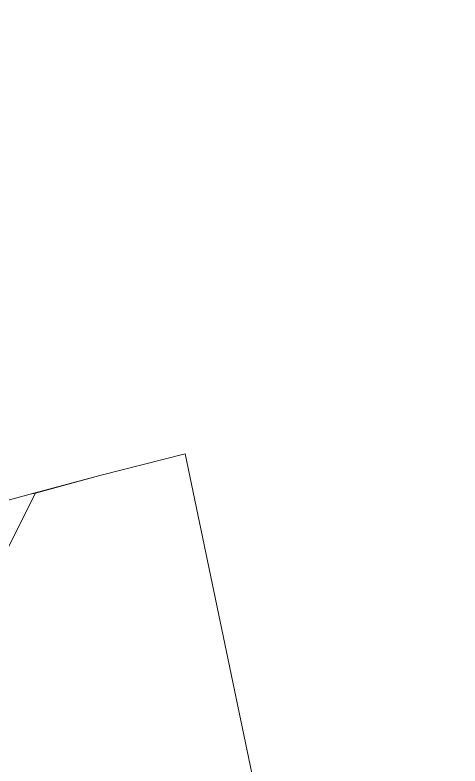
# Model space of a CAD drawing. Header units: millimetres. Extents: x -20794 to 71174, y -103753 to 30644.
# Drawn here: x 44915 to 60585, y -15336 to 11110 of the extents above; entities that cross this region are included whole.
import ezdxf

# ---------------------------------------------------------------- set-up
doc = ezdxf.new("R2010")
doc.units = ezdxf.units.MM
doc.header["$MEASUREMENT"] = 0
doc.layers.add('Местность - Рельеф_Ном._пера__1', color=7, linetype='Continuous', lineweight=13)

msp = doc.modelspace()

# ---------------------------------------------------------------- linework, layer by layer
at = {"layer": 'Местность - Рельеф_Ном._пера__1', "color": 7, "linetype": 'Continuous', "lineweight": 13}
for p in [(47906, -5102), (45451, -5764)]:
    msp.add_line(p, (45637, -5730), dxfattribs=at)
at = {"layer": 'Местность - Рельеф_Ном._пера__1', "color": 7, "linetype": 'Continuous', "lineweight": 13, "flags": 128}
for points in [[(60585, -54982), (54097, -19639), (50907, -4341), (47906, -5102), (45451, -5764), (44510, -6018), (44497, -5940), (41720, 11235), (39857, 22762), (39154, 29604), (27977, 29798), (19148, 29951), (9528, 30118), (-9, 30283), (-8586, 30432), (-17456, 30586), (-20794, 30644), (-17657, 9737), (789, -103753)], [(60585, -54982), (54097, -19639), (50907, -4341), (47906, -5102), (45451, -5764), (45637, -5730), (43619, -9727), (43197, -10801), (41916, -14061), (41415, -15336), (39882, -19235), (38240, -23416), (37334, -25720), (36337, -28258), (34631, -32599), (33746, -34850), (32346, -38414), (31848, -39680), (31235, -41241), (33447, -43722), (40090, -51172), (40257, -51359), (40453, -51579), (44777, -56428)], [(39882, -19235), (41415, -15336), (41916, -14061), (43197, -10801), (43619, -9727), (45637, -5730), (45451, -5764), (44510, -6018), (44498, -5947), (44429, -5960), (43733, -6093), (43021, -6211), (41333, -6492), (40722, -6594), (39780, -6751), (39271, -6357), (38937, -6582), (35674, -8776), (33474, -10821), (31051, -13075), (30761, -13344), (30549, -13541), (28067, -15849)]]:
    msp.add_lwpolyline(points, dxfattribs=at)

doc.saveas('drawing.dxf')
